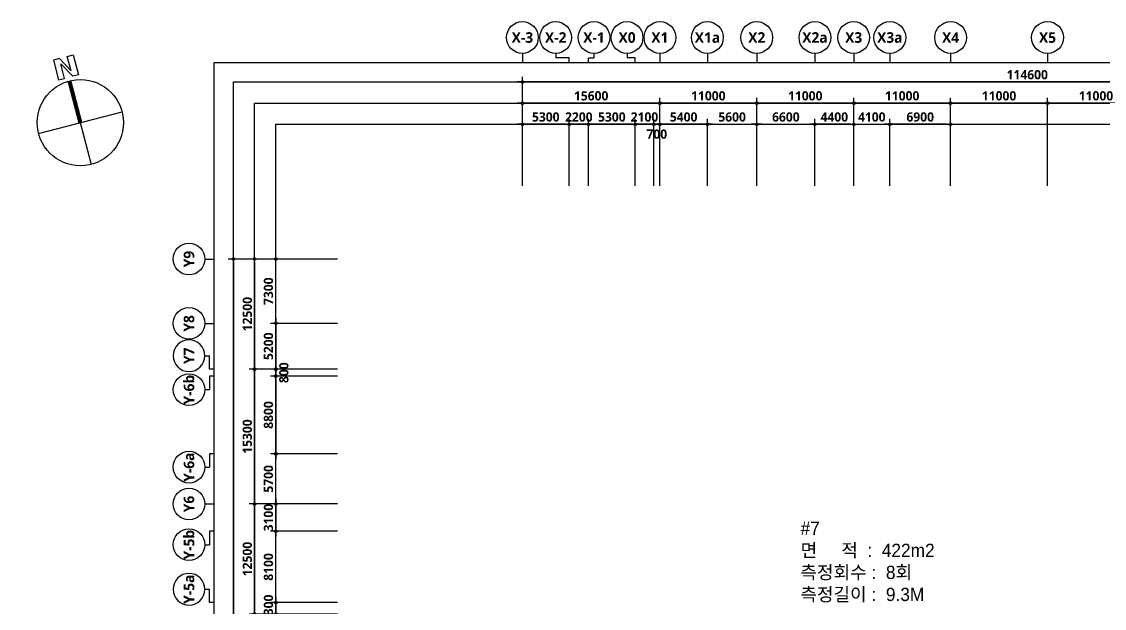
# Model space of a CAD drawing. Header units: millimetres. Extents: x -5354 to 981672, y -957001 to -780013.
# Drawn here: x -5354 to 117537, y -861576 to -794976 of the extents above; entities that cross this region are included whole.
import ezdxf
from ezdxf.enums import TextEntityAlignment as Align

# ---------------------------------------------------------------- set-up
doc = ezdxf.new("R2010")
doc.units = ezdxf.units.MM
doc.header["$LTSCALE"] = 300
doc.header["$MEASUREMENT"] = 0
doc.header["$PDSIZE"] = -10
doc.layers.get('0').update_dxf_attribs({"linetype": 'CONTINUOUS'})
doc.layers.get('Defpoints').update_dxf_attribs({"color": 153, "linetype": 'CONTINUOUS'})
for name, color, linetype in [('9-텍스트', 3, 'CONTINUOUS'), ('A-ANNO-SYMB', 7, 'CONTINUOUS'), ('A-ANNO-TEXT1', 7, 'CONTINUOUS'), ('A-ST-AXIS-BUB', 7, 'CONTINUOUS'), ('A-ST-AXIS-DIM', 7, 'CONTINUOUS'), ('X-SEC-종$0$A-ST-AXIS-BUB', 7, 'CONTINUOUS')]:
    doc.layers.add(name, color=color, linetype=linetype)
doc.layers.add('Defpoint', color=161, linetype='CONTINUOUS', plot=False)
doc.styles.add('RXHS', font='')
doc.styles.add('SH_대대리576', font='')
doc.styles.get('RXHS').set_extended_font_data('HY울릉도L')
doc.styles.get('SH_대대리576').set_extended_font_data('NanumGothic', bold=True)
doc.dimstyles.new('SHP 600', dxfattribs={"dimscale": 300, "dimtxt": 3.5, "dimasz": 1, "dimexe": 2, "dimexo": 2, "dimgap": 1, "dimtad": 1, "dimdec": 0, "dimzin": 0, "dimdsep": 46, "dimtxsty": 'SH_대대리576', "dimblk": 'DIMDOT', "dimcen": 0.09, "dimclrt": 3, "dimadec": 0, "dimazin": 1, "dimtfac": 1, "dimtdec": 0, "dimtix": 1, "dimtmove": 2, "dimatfit": 0, "dimldrblk": 'DIMDOT', "dimfxl": 1, "dimtolj": 1, "dimtzin": 0, "dimarcsym": 0})

# ---------------------------------------------------------------- blocks, each defined once
blk = doc.blocks.new('G$CBA52A250')
at = {"layer": 'A-ST-AXIS-BUB'}
for p, q in [((1177, 0), (1177, 525)), ((1177, 525), (1800, 525)), ((1800, 1050), (1800, 525))]:
    blk.add_line(p, q, dxfattribs=at)
blk.add_circle((1800, 2850), 1800, dxfattribs=at)
blk = doc.blocks.new('DIMDOT')
at = {"color": 0}
blk.add_line((-2, 0), (2, 0), dxfattribs=at)
for radius in [0.5, 0.25]:
    blk.add_circle((0, 0), radius, dxfattribs=at)
blk = doc.blocks.new('*D69')
at = {"layer": 'A-ST-AXIS-DIM', "color": 0, "lineweight": -2, "transparency": 16777216}
for p, q in [((30487, -821926), (18087, -821926)), ((18687, -822226), (18687, -906426)), ((30487, -906726), (18087, -906726))]:
    blk.add_line(p, q, dxfattribs=at)
at = {"layer": 'Defpoints', "color": 0, "transparency": 16777216}
for p in [(31087, -821926), (18687, -906726), (31087, -906726)]:
    blk.add_point(p, dxfattribs=at)
at = {"layer": 'A-ST-AXIS-DIM', "color": 0, "lineweight": -2, "transparency": 16777216, "xscale": 300, "yscale": 300, "zscale": 300}
for p, rotation in [((18687, -821926), 90), ((18687, -906726), 270)]:
    blk.add_blockref('DIMDOT', p, dxfattribs=dict(at, rotation=rotation))
at = {"layer": 'A-ST-AXIS-DIM', "color": 3, "transparency": 16777216, "insert": (17862, -864326), "char_height": 1050, "attachment_point": 5, "rotation": 90, "style": 'SH_대대리576'}
blk.add_mtext('\\A1;84800', dxfattribs=at)
blk = doc.blocks.new('*D64')
at = {"layer": 'A-ST-AXIS-DIM', "color": 0, "lineweight": -2, "transparency": 16777216}
for p, q in [((30487, -849726), (20487, -849726)), ((21087, -850026), (21087, -861926)), ((30487, -862226), (20487, -862226))]:
    blk.add_line(p, q, dxfattribs=at)
at = {"layer": 'Defpoints', "color": 0, "transparency": 16777216}
for p in [(31087, -849726), (21087, -862226), (31087, -862226)]:
    blk.add_point(p, dxfattribs=at)
at = {"layer": 'A-ST-AXIS-DIM', "color": 0, "lineweight": -2, "transparency": 16777216, "xscale": 300, "yscale": 300, "zscale": 300}
for p, rotation in [((21087, -849726), 90), ((21087, -862226), 270)]:
    blk.add_blockref('DIMDOT', p, dxfattribs=dict(at, rotation=rotation))
at = {"layer": 'A-ST-AXIS-DIM', "color": 3, "transparency": 16777216, "insert": (20262, -855976), "char_height": 1050, "attachment_point": 5, "rotation": 90, "style": 'SH_대대리576'}
blk.add_mtext('\\A1;12500', dxfattribs=at)
blk = doc.blocks.new('*D177')
at = {"layer": 'A-ST-AXIS-DIM', "color": 0, "lineweight": -2, "transparency": 16777216}
for p, q in [((30487, -834426), (20487, -834426)), ((21087, -834726), (21087, -849426)), ((30487, -849726), (20487, -849726))]:
    blk.add_line(p, q, dxfattribs=at)
at = {"layer": 'Defpoints', "color": 0, "transparency": 16777216}
for p in [(31087, -834426), (21087, -849726), (31087, -849726)]:
    blk.add_point(p, dxfattribs=at)
at = {"layer": 'A-ST-AXIS-DIM', "color": 0, "lineweight": -2, "transparency": 16777216, "xscale": 300, "yscale": 300, "zscale": 300}
for p, rotation in [((21087, -834426), 90), ((21087, -849726), 270)]:
    blk.add_blockref('DIMDOT', p, dxfattribs=dict(at, rotation=rotation))
at = {"layer": 'A-ST-AXIS-DIM', "color": 3, "transparency": 16777216, "insert": (20262, -842076), "char_height": 1050, "attachment_point": 5, "rotation": 90, "style": 'SH_대대리576'}
blk.add_mtext('\\A1;15300', dxfattribs=at)
blk = doc.blocks.new('*D176')
at = {"layer": 'A-ST-AXIS-DIM', "color": 0, "lineweight": -2, "transparency": 16777216}
for p, q in [((30487, -821926), (20487, -821926)), ((21087, -822226), (21087, -834126)), ((30487, -834426), (20487, -834426))]:
    blk.add_line(p, q, dxfattribs=at)
at = {"layer": 'Defpoints', "color": 0, "transparency": 16777216}
for p in [(31087, -821926), (21087, -834426), (31087, -834426)]:
    blk.add_point(p, dxfattribs=at)
at = {"layer": 'A-ST-AXIS-DIM', "color": 0, "lineweight": -2, "transparency": 16777216, "xscale": 300, "yscale": 300, "zscale": 300}
for p, rotation in [((21087, -821926), 90), ((21087, -834426), 270)]:
    blk.add_blockref('DIMDOT', p, dxfattribs=dict(at, rotation=rotation))
at = {"layer": 'A-ST-AXIS-DIM', "color": 3, "transparency": 16777216, "insert": (20262, -828176), "char_height": 1050, "attachment_point": 5, "rotation": 90, "style": 'SH_대대리576'}
blk.add_mtext('\\A1;12500', dxfattribs=at)
blk = doc.blocks.new('*D175')
at = {"layer": 'A-ST-AXIS-DIM', "color": 0, "lineweight": -2, "transparency": 16777216}
for p, q in [((51487, -813626), (51487, -801226)), ((166087, -813626), (166087, -801226)), ((165787, -801826), (51787, -801826))]:
    blk.add_line(p, q, dxfattribs=at)
at = {"layer": 'Defpoints', "color": 0, "transparency": 16777216}
for p in [(51487, -801826), (51487, -814226), (166087, -814226)]:
    blk.add_point(p, dxfattribs=at)
at = {"layer": 'A-ST-AXIS-DIM', "color": 0, "lineweight": -2, "transparency": 16777216, "xscale": 300, "yscale": 300, "zscale": 300, "rotation": 180}
blk.add_blockref('DIMDOT', (51487, -801826), dxfattribs=at)
at = {"layer": 'A-ST-AXIS-DIM', "color": 0, "lineweight": -2, "transparency": 16777216, "xscale": 300, "yscale": 300, "zscale": 300}
blk.add_blockref('DIMDOT', (166087, -801826), dxfattribs=at)
at = {"layer": 'A-ST-AXIS-DIM', "color": 3, "transparency": 16777216, "insert": (108787, -801001), "char_height": 1050, "attachment_point": 5, "style": 'SH_대대리576'}
blk.add_mtext('\\A1;114600', dxfattribs=at)
blk = doc.blocks.new('*D174')
at = {"layer": 'A-ST-AXIS-DIM', "color": 0, "lineweight": -2, "transparency": 16777216}
for p, q in [((67087, -813626), (67087, -803626)), ((78087, -813626), (78087, -803626)), ((77787, -804226), (67387, -804226))]:
    blk.add_line(p, q, dxfattribs=at)
at = {"layer": 'Defpoints', "color": 0, "transparency": 16777216}
for p in [(67087, -804226), (67087, -814226), (78087, -814226)]:
    blk.add_point(p, dxfattribs=at)
at = {"layer": 'A-ST-AXIS-DIM', "color": 0, "lineweight": -2, "transparency": 16777216, "xscale": 300, "yscale": 300, "zscale": 300, "rotation": 180}
blk.add_blockref('DIMDOT', (67087, -804226), dxfattribs=at)
at = {"layer": 'A-ST-AXIS-DIM', "color": 0, "lineweight": -2, "transparency": 16777216, "xscale": 300, "yscale": 300, "zscale": 300}
blk.add_blockref('DIMDOT', (78087, -804226), dxfattribs=at)
at = {"layer": 'A-ST-AXIS-DIM', "color": 3, "transparency": 16777216, "insert": (72587, -803401), "char_height": 1050, "attachment_point": 5, "style": 'SH_대대리576'}
blk.add_mtext('\\A1;11000', dxfattribs=at)
blk = doc.blocks.new('*D173')
at = {"layer": 'A-ST-AXIS-DIM', "color": 0, "lineweight": -2, "transparency": 16777216}
for p, q in [((78087, -813626), (78087, -803626)), ((89087, -813626), (89087, -803626)), ((88787, -804226), (78387, -804226))]:
    blk.add_line(p, q, dxfattribs=at)
at = {"layer": 'Defpoints', "color": 0, "transparency": 16777216}
for p in [(78087, -804226), (78087, -814226), (89087, -814226)]:
    blk.add_point(p, dxfattribs=at)
at = {"layer": 'A-ST-AXIS-DIM', "color": 0, "lineweight": -2, "transparency": 16777216, "xscale": 300, "yscale": 300, "zscale": 300, "rotation": 180}
blk.add_blockref('DIMDOT', (78087, -804226), dxfattribs=at)
at = {"layer": 'A-ST-AXIS-DIM', "color": 0, "lineweight": -2, "transparency": 16777216, "xscale": 300, "yscale": 300, "zscale": 300}
blk.add_blockref('DIMDOT', (89087, -804226), dxfattribs=at)
at = {"layer": 'A-ST-AXIS-DIM', "color": 3, "transparency": 16777216, "insert": (83587, -803401), "char_height": 1050, "attachment_point": 5, "style": 'SH_대대리576'}
blk.add_mtext('\\A1;11000', dxfattribs=at)
blk = doc.blocks.new('*D172')
at = {"layer": 'A-ST-AXIS-DIM', "color": 0, "lineweight": -2, "transparency": 16777216}
for p, q in [((89087, -813626), (89087, -803626)), ((100087, -813626), (100087, -803626)), ((99787, -804226), (89387, -804226))]:
    blk.add_line(p, q, dxfattribs=at)
at = {"layer": 'Defpoints', "color": 0, "transparency": 16777216}
for p in [(89087, -804226), (89087, -814226), (100087, -814226)]:
    blk.add_point(p, dxfattribs=at)
at = {"layer": 'A-ST-AXIS-DIM', "color": 0, "lineweight": -2, "transparency": 16777216, "xscale": 300, "yscale": 300, "zscale": 300, "rotation": 180}
blk.add_blockref('DIMDOT', (89087, -804226), dxfattribs=at)
at = {"layer": 'A-ST-AXIS-DIM', "color": 0, "lineweight": -2, "transparency": 16777216, "xscale": 300, "yscale": 300, "zscale": 300}
blk.add_blockref('DIMDOT', (100087, -804226), dxfattribs=at)
at = {"layer": 'A-ST-AXIS-DIM', "color": 3, "transparency": 16777216, "insert": (94587, -803401), "char_height": 1050, "attachment_point": 5, "style": 'SH_대대리576'}
blk.add_mtext('\\A1;11000', dxfattribs=at)
blk = doc.blocks.new('*D171')
at = {"layer": 'A-ST-AXIS-DIM', "color": 0, "lineweight": -2, "transparency": 16777216}
for p, q in [((100087, -813626), (100087, -803626)), ((111087, -813626), (111087, -803626)), ((110787, -804226), (100387, -804226))]:
    blk.add_line(p, q, dxfattribs=at)
at = {"layer": 'Defpoints', "color": 0, "transparency": 16777216}
for p in [(100087, -804226), (100087, -814226), (111087, -814226)]:
    blk.add_point(p, dxfattribs=at)
at = {"layer": 'A-ST-AXIS-DIM', "color": 0, "lineweight": -2, "transparency": 16777216, "xscale": 300, "yscale": 300, "zscale": 300, "rotation": 180}
blk.add_blockref('DIMDOT', (100087, -804226), dxfattribs=at)
at = {"layer": 'A-ST-AXIS-DIM', "color": 0, "lineweight": -2, "transparency": 16777216, "xscale": 300, "yscale": 300, "zscale": 300}
blk.add_blockref('DIMDOT', (111087, -804226), dxfattribs=at)
at = {"layer": 'A-ST-AXIS-DIM', "color": 3, "transparency": 16777216, "insert": (105587, -803401), "char_height": 1050, "attachment_point": 5, "style": 'SH_대대리576'}
blk.add_mtext('\\A1;11000', dxfattribs=at)
blk = doc.blocks.new('*D170')
at = {"layer": 'A-ST-AXIS-DIM', "color": 0, "lineweight": -2, "transparency": 16777216}
for p, q in [((111087, -813626), (111087, -803626)), ((122087, -813626), (122087, -803626)), ((121787, -804226), (111387, -804226))]:
    blk.add_line(p, q, dxfattribs=at)
at = {"layer": 'Defpoints', "color": 0, "transparency": 16777216}
for p in [(111087, -804226), (111087, -814226), (122087, -814226)]:
    blk.add_point(p, dxfattribs=at)
at = {"layer": 'A-ST-AXIS-DIM', "color": 0, "lineweight": -2, "transparency": 16777216, "xscale": 300, "yscale": 300, "zscale": 300, "rotation": 180}
blk.add_blockref('DIMDOT', (111087, -804226), dxfattribs=at)
at = {"layer": 'A-ST-AXIS-DIM', "color": 0, "lineweight": -2, "transparency": 16777216, "xscale": 300, "yscale": 300, "zscale": 300}
blk.add_blockref('DIMDOT', (122087, -804226), dxfattribs=at)
at = {"layer": 'A-ST-AXIS-DIM', "color": 3, "transparency": 16777216, "insert": (116587, -803401), "char_height": 1050, "attachment_point": 5, "style": 'SH_대대리576'}
blk.add_mtext('\\A1;11000', dxfattribs=at)
blk = doc.blocks.new('*D165')
at = {"layer": 'A-ST-AXIS-DIM', "color": 0, "lineweight": -2, "transparency": 16777216}
for p, q in [((51487, -813626), (51487, -803626)), ((67087, -813626), (67087, -803626)), ((66787, -804226), (51787, -804226))]:
    blk.add_line(p, q, dxfattribs=at)
at = {"layer": 'Defpoints', "color": 0, "transparency": 16777216}
for p in [(51487, -804226), (51487, -814226), (67087, -814226)]:
    blk.add_point(p, dxfattribs=at)
at = {"layer": 'A-ST-AXIS-DIM', "color": 0, "lineweight": -2, "transparency": 16777216, "xscale": 300, "yscale": 300, "zscale": 300, "rotation": 180}
blk.add_blockref('DIMDOT', (51487, -804226), dxfattribs=at)
at = {"layer": 'A-ST-AXIS-DIM', "color": 0, "lineweight": -2, "transparency": 16777216, "xscale": 300, "yscale": 300, "zscale": 300}
blk.add_blockref('DIMDOT', (67087, -804226), dxfattribs=at)
at = {"layer": 'A-ST-AXIS-DIM', "color": 3, "transparency": 16777216, "insert": (59287, -803401), "char_height": 1050, "attachment_point": 5, "style": 'SH_대대리576'}
blk.add_mtext('\\A1;15600', dxfattribs=at)
blk = doc.blocks.new('A-ST-AXIS-BUB-1')
at = {"layer": 'A-ST-AXIS-BUB'}
blk.add_line((0, 350), (0, 0), dxfattribs=at)
blk.add_circle((0, 950), 600, dxfattribs=at)
blk = doc.blocks.new('*D36')
at = {"layer": 'A-ST-AXIS-DIM', "color": 0, "lineweight": -2, "transparency": 16777216}
for p, q in [((51487, -813626), (51487, -806026)), ((56787, -813626), (56787, -806026)), ((56487, -806626), (51787, -806626))]:
    blk.add_line(p, q, dxfattribs=at)
at = {"layer": 'Defpoints', "color": 0, "transparency": 16777216}
for p in [(51487, -806626), (51487, -814226), (56787, -814226)]:
    blk.add_point(p, dxfattribs=at)
at = {"layer": 'A-ST-AXIS-DIM', "color": 0, "lineweight": -2, "transparency": 16777216, "xscale": 300, "yscale": 300, "zscale": 300, "rotation": 180}
blk.add_blockref('DIMDOT', (51487, -806626), dxfattribs=at)
at = {"layer": 'A-ST-AXIS-DIM', "color": 0, "lineweight": -2, "transparency": 16777216, "xscale": 300, "yscale": 300, "zscale": 300}
blk.add_blockref('DIMDOT', (56787, -806626), dxfattribs=at)
at = {"layer": 'A-ST-AXIS-DIM', "color": 3, "transparency": 16777216, "insert": (54137, -805801), "char_height": 1050, "attachment_point": 5, "style": 'SH_대대리576'}
blk.add_mtext('\\A1;5300', dxfattribs=at)
blk = doc.blocks.new('*D35')
at = {"layer": 'A-ST-AXIS-DIM', "color": 0, "lineweight": -2, "transparency": 16777216}
for p, q in [((56787, -813626), (56787, -806026)), ((58987, -813626), (58987, -806026)), ((56487, -806626), (56187, -806626)), ((58987, -806626), (56787, -806626)), ((59287, -806626), (59587, -806626))]:
    blk.add_line(p, q, dxfattribs=at)
at = {"layer": 'Defpoints', "color": 0, "transparency": 16777216}
for p in [(56787, -806626), (56787, -814226), (58987, -814226)]:
    blk.add_point(p, dxfattribs=at)
at = {"layer": 'A-ST-AXIS-DIM', "color": 0, "lineweight": -2, "transparency": 16777216, "xscale": 300, "yscale": 300, "zscale": 300}
blk.add_blockref('DIMDOT', (56787, -806626), dxfattribs=at)
at = {"layer": 'A-ST-AXIS-DIM', "color": 0, "lineweight": -2, "transparency": 16777216, "xscale": 300, "yscale": 300, "zscale": 300, "rotation": 180}
blk.add_blockref('DIMDOT', (58987, -806626), dxfattribs=at)
at = {"layer": 'A-ST-AXIS-DIM', "color": 3, "transparency": 16777216, "insert": (57887, -805801), "char_height": 1050, "attachment_point": 5, "style": 'SH_대대리576'}
blk.add_mtext('\\A1;2200', dxfattribs=at)
blk = doc.blocks.new('*D34')
at = {"layer": 'A-ST-AXIS-DIM', "color": 0, "lineweight": -2, "transparency": 16777216}
for p, q in [((64287, -813626), (64287, -806026)), ((66387, -813626), (66387, -806026)), ((63987, -806626), (63687, -806626)), ((66387, -806626), (64287, -806626)), ((66687, -806626), (66987, -806626))]:
    blk.add_line(p, q, dxfattribs=at)
at = {"layer": 'Defpoints', "color": 0, "transparency": 16777216}
for p in [(64287, -806626), (64287, -814226), (66387, -814226)]:
    blk.add_point(p, dxfattribs=at)
at = {"layer": 'A-ST-AXIS-DIM', "color": 0, "lineweight": -2, "transparency": 16777216, "xscale": 300, "yscale": 300, "zscale": 300}
blk.add_blockref('DIMDOT', (64287, -806626), dxfattribs=at)
at = {"layer": 'A-ST-AXIS-DIM', "color": 0, "lineweight": -2, "transparency": 16777216, "xscale": 300, "yscale": 300, "zscale": 300, "rotation": 180}
blk.add_blockref('DIMDOT', (66387, -806626), dxfattribs=at)
at = {"layer": 'A-ST-AXIS-DIM', "color": 3, "transparency": 16777216, "insert": (65337, -805801), "char_height": 1050, "attachment_point": 5, "style": 'SH_대대리576'}
blk.add_mtext('\\A1;2100', dxfattribs=at)
blk = doc.blocks.new('*D33')
at = {"layer": 'A-ST-AXIS-DIM', "color": 0, "lineweight": -2, "transparency": 16777216}
for p, q in [((58987, -813626), (58987, -806026)), ((64287, -813626), (64287, -806026)), ((63987, -806626), (59287, -806626))]:
    blk.add_line(p, q, dxfattribs=at)
at = {"layer": 'Defpoints', "color": 0, "transparency": 16777216}
for p in [(58987, -806626), (58987, -814226), (64287, -814226)]:
    blk.add_point(p, dxfattribs=at)
at = {"layer": 'A-ST-AXIS-DIM', "color": 0, "lineweight": -2, "transparency": 16777216, "xscale": 300, "yscale": 300, "zscale": 300, "rotation": 180}
blk.add_blockref('DIMDOT', (58987, -806626), dxfattribs=at)
at = {"layer": 'A-ST-AXIS-DIM', "color": 0, "lineweight": -2, "transparency": 16777216, "xscale": 300, "yscale": 300, "zscale": 300}
blk.add_blockref('DIMDOT', (64287, -806626), dxfattribs=at)
at = {"layer": 'A-ST-AXIS-DIM', "color": 3, "transparency": 16777216, "insert": (61637, -805801), "char_height": 1050, "attachment_point": 5, "style": 'SH_대대리576'}
blk.add_mtext('\\A1;5300', dxfattribs=at)
blk = doc.blocks.new('A-ST-AXIS-BUB-2')
at = {"layer": 'X-SEC-종$0$A-ST-AXIS-BUB'}
blk.add_line((1800, 1050, -103000), (1800, 525, -103000), dxfattribs=at)
at = {"layer": 'X-SEC-종$0$A-ST-AXIS-BUB', "elevation": -103000}
blk.add_lwpolyline([(3323, 0), (3323, 525), (1800, 525)], dxfattribs=at)
at = {"layer": 'X-SEC-종$0$A-ST-AXIS-BUB'}
blk.add_circle((1800, 2850, -103000), 1800, dxfattribs=at)
blk = doc.blocks.new('G$C1D72D447')
at = {"layer": 'X-SEC-종$0$A-ST-AXIS-BUB'}
blk.add_line((1800, 1050, -103000), (1800, 525, -103000), dxfattribs=at)
at = {"layer": 'X-SEC-종$0$A-ST-AXIS-BUB', "elevation": -103000}
blk.add_lwpolyline([(2723, 0), (2723, 525), (1800, 525)], dxfattribs=at)
at = {"layer": 'X-SEC-종$0$A-ST-AXIS-BUB'}
blk.add_circle((1800, 2850, -103000), 1800, dxfattribs=at)
blk = doc.blocks.new('dr-sy-018-D-M')
at = {"layer": 'A-ANNO-SYMB'}
for p, q in [((-1, 16.4), (-2.5, 16.4)), ((-2.5, 16.4), (-2.5, 11.4)), ((-1, 16.4), (1, 12.8)), ((1, 12.8), (1, 16.4)), ((1, 16.4), (2.5, 16.4)), ((2.5, 16.4), (2.5, 11.4)), ((-1, 15.09), (1.05, 11.4)), ((-1, 11.4), (-1, 15.09)), ((-2.5, 11.4), (-1, 11.4)), ((2.5, 11.4), (1.05, 11.4)), ((-10.5, 0), (10.5, 0)), ((0, 0), (0, -10.5))]:
    blk.add_line(p, q, dxfattribs=at)
at = {"layer": 'A-ANNO-SYMB', "const_width": 1}
blk.add_lwpolyline([(0, 10.5), (0, 0)], dxfattribs=at)
at = {"layer": 'A-ANNO-SYMB'}
blk.add_circle((0, 0), 10.5, dxfattribs=at)
blk = doc.blocks.new('*D87')
at = {"layer": 'A-ST-AXIS-DIM', "color": 0, "lineweight": -2, "transparency": 16777216}
for p, q in [((67087, -813626), (67087, -806026)), ((72487, -813626), (72487, -806026)), ((72187, -806626), (67387, -806626))]:
    blk.add_line(p, q, dxfattribs=at)
at = {"layer": 'Defpoints', "color": 0, "transparency": 16777216}
for p in [(67087, -806626), (67087, -814226), (72487, -814226)]:
    blk.add_point(p, dxfattribs=at)
at = {"layer": 'A-ST-AXIS-DIM', "color": 0, "lineweight": -2, "transparency": 16777216, "xscale": 300, "yscale": 300, "zscale": 300, "rotation": 180}
blk.add_blockref('DIMDOT', (67087, -806626), dxfattribs=at)
at = {"layer": 'A-ST-AXIS-DIM', "color": 0, "lineweight": -2, "transparency": 16777216, "xscale": 300, "yscale": 300, "zscale": 300}
blk.add_blockref('DIMDOT', (72487, -806626), dxfattribs=at)
at = {"layer": 'A-ST-AXIS-DIM', "color": 3, "transparency": 16777216, "insert": (69787, -805801), "char_height": 1050, "attachment_point": 5, "style": 'SH_대대리576'}
blk.add_mtext('\\A1;5400', dxfattribs=at)
blk = doc.blocks.new('*D86')
at = {"layer": 'A-ST-AXIS-DIM', "color": 0, "lineweight": -2, "transparency": 16777216}
for p, q in [((72487, -813626), (72487, -806026)), ((78087, -813626), (78087, -806026)), ((72787, -806626), (77787, -806626))]:
    blk.add_line(p, q, dxfattribs=at)
at = {"layer": 'Defpoints', "color": 0, "transparency": 16777216}
for p in [(78087, -806626), (72487, -814226), (78087, -814226)]:
    blk.add_point(p, dxfattribs=at)
at = {"layer": 'A-ST-AXIS-DIM', "color": 0, "lineweight": -2, "transparency": 16777216, "xscale": 300, "yscale": 300, "zscale": 300, "rotation": 180}
blk.add_blockref('DIMDOT', (72487, -806626), dxfattribs=at)
at = {"layer": 'A-ST-AXIS-DIM', "color": 0, "lineweight": -2, "transparency": 16777216, "xscale": 300, "yscale": 300, "zscale": 300}
blk.add_blockref('DIMDOT', (78087, -806626), dxfattribs=at)
at = {"layer": 'A-ST-AXIS-DIM', "color": 3, "transparency": 16777216, "insert": (75287, -805801), "char_height": 1050, "attachment_point": 5, "style": 'SH_대대리576'}
blk.add_mtext('\\A1;5600', dxfattribs=at)
blk = doc.blocks.new('*D85')
at = {"layer": 'A-ST-AXIS-DIM', "color": 0, "lineweight": -2, "transparency": 16777216}
for p, q in [((78087, -813626), (78087, -806026)), ((84687, -813626), (84687, -806026)), ((78387, -806626), (84387, -806626))]:
    blk.add_line(p, q, dxfattribs=at)
at = {"layer": 'Defpoints', "color": 0, "transparency": 16777216}
for p in [(84687, -806626), (78087, -814226), (84687, -814226)]:
    blk.add_point(p, dxfattribs=at)
at = {"layer": 'A-ST-AXIS-DIM', "color": 0, "lineweight": -2, "transparency": 16777216, "xscale": 300, "yscale": 300, "zscale": 300, "rotation": 180}
blk.add_blockref('DIMDOT', (78087, -806626), dxfattribs=at)
at = {"layer": 'A-ST-AXIS-DIM', "color": 0, "lineweight": -2, "transparency": 16777216, "xscale": 300, "yscale": 300, "zscale": 300}
blk.add_blockref('DIMDOT', (84687, -806626), dxfattribs=at)
at = {"layer": 'A-ST-AXIS-DIM', "color": 3, "transparency": 16777216, "insert": (81387, -805801), "char_height": 1050, "attachment_point": 5, "style": 'SH_대대리576'}
blk.add_mtext('\\A1;6600', dxfattribs=at)
blk = doc.blocks.new('*D84')
at = {"layer": 'A-ST-AXIS-DIM', "color": 0, "lineweight": -2, "transparency": 16777216}
for p, q in [((84687, -813626), (84687, -806026)), ((89087, -813626), (89087, -806026)), ((88787, -806626), (84987, -806626))]:
    blk.add_line(p, q, dxfattribs=at)
at = {"layer": 'Defpoints', "color": 0, "transparency": 16777216}
for p in [(84687, -806626), (84687, -814226), (89087, -814226)]:
    blk.add_point(p, dxfattribs=at)
at = {"layer": 'A-ST-AXIS-DIM', "color": 0, "lineweight": -2, "transparency": 16777216, "xscale": 300, "yscale": 300, "zscale": 300, "rotation": 180}
blk.add_blockref('DIMDOT', (84687, -806626), dxfattribs=at)
at = {"layer": 'A-ST-AXIS-DIM', "color": 0, "lineweight": -2, "transparency": 16777216, "xscale": 300, "yscale": 300, "zscale": 300}
blk.add_blockref('DIMDOT', (89087, -806626), dxfattribs=at)
at = {"layer": 'A-ST-AXIS-DIM', "color": 3, "transparency": 16777216, "insert": (86887, -805801), "char_height": 1050, "attachment_point": 5, "style": 'SH_대대리576'}
blk.add_mtext('\\A1;4400', dxfattribs=at)
blk = doc.blocks.new('*D83')
at = {"layer": 'A-ST-AXIS-DIM', "color": 0, "lineweight": -2, "transparency": 16777216}
for p, q in [((89087, -813626), (89087, -806026)), ((93187, -813626), (93187, -806026)), ((88787, -806626), (88487, -806626)), ((89087, -806626), (93187, -806626)), ((93487, -806626), (93787, -806626))]:
    blk.add_line(p, q, dxfattribs=at)
at = {"layer": 'Defpoints', "color": 0, "transparency": 16777216}
for p in [(93187, -806626), (89087, -814226), (93187, -814226)]:
    blk.add_point(p, dxfattribs=at)
at = {"layer": 'A-ST-AXIS-DIM', "color": 0, "lineweight": -2, "transparency": 16777216, "xscale": 300, "yscale": 300, "zscale": 300}
blk.add_blockref('DIMDOT', (89087, -806626), dxfattribs=at)
at = {"layer": 'A-ST-AXIS-DIM', "color": 0, "lineweight": -2, "transparency": 16777216, "xscale": 300, "yscale": 300, "zscale": 300, "rotation": 180}
blk.add_blockref('DIMDOT', (93187, -806626), dxfattribs=at)
at = {"layer": 'A-ST-AXIS-DIM', "color": 3, "transparency": 16777216, "insert": (91137, -805801), "char_height": 1050, "attachment_point": 5, "style": 'SH_대대리576'}
blk.add_mtext('\\A1;4100', dxfattribs=at)
blk = doc.blocks.new('*D82')
at = {"layer": 'A-ST-AXIS-DIM', "color": 0, "lineweight": -2, "transparency": 16777216}
for p, q in [((93187, -813626), (93187, -806026)), ((100087, -813626), (100087, -806026)), ((99787, -806626), (93487, -806626))]:
    blk.add_line(p, q, dxfattribs=at)
at = {"layer": 'Defpoints', "color": 0, "transparency": 16777216}
for p in [(93187, -806626), (93187, -814226), (100087, -814226)]:
    blk.add_point(p, dxfattribs=at)
at = {"layer": 'A-ST-AXIS-DIM', "color": 0, "lineweight": -2, "transparency": 16777216, "xscale": 300, "yscale": 300, "zscale": 300, "rotation": 180}
blk.add_blockref('DIMDOT', (93187, -806626), dxfattribs=at)
at = {"layer": 'A-ST-AXIS-DIM', "color": 0, "lineweight": -2, "transparency": 16777216, "xscale": 300, "yscale": 300, "zscale": 300}
blk.add_blockref('DIMDOT', (100087, -806626), dxfattribs=at)
at = {"layer": 'A-ST-AXIS-DIM', "color": 3, "transparency": 16777216, "insert": (96637, -805801), "char_height": 1050, "attachment_point": 5, "style": 'SH_대대리576'}
blk.add_mtext('\\A1;6900', dxfattribs=at)
blk = doc.blocks.new('*D116')
at = {"layer": 'A-ST-AXIS-DIM', "color": 0, "lineweight": -2, "transparency": 16777216}
for p, q in [((30487, -860926), (22887, -860926)), ((23487, -860626), (23487, -860326)), ((23487, -860926), (23487, -862226)), ((30487, -862226), (22887, -862226)), ((23487, -862526), (23487, -862826))]:
    blk.add_line(p, q, dxfattribs=at)
at = {"layer": 'Defpoints', "color": 0, "transparency": 16777216}
for p in [(31087, -860926), (23487, -862226), (31087, -862226)]:
    blk.add_point(p, dxfattribs=at)
at = {"layer": 'A-ST-AXIS-DIM', "color": 0, "lineweight": -2, "transparency": 16777216, "xscale": 300, "yscale": 300, "zscale": 300}
for p, rotation in [((23487, -860926), 270), ((23487, -862226), 90)]:
    blk.add_blockref('DIMDOT', p, dxfattribs=dict(at, rotation=rotation))
at = {"layer": 'A-ST-AXIS-DIM', "color": 3, "transparency": 16777216, "insert": (22662, -861576), "char_height": 1050, "attachment_point": 5, "rotation": 90, "style": 'SH_대대리576'}
blk.add_mtext('\\A1;1300', dxfattribs=at)
blk = doc.blocks.new('*D115')
at = {"layer": 'A-ST-AXIS-DIM', "color": 0, "lineweight": -2, "transparency": 16777216}
for p, q in [((30487, -852826), (22887, -852826)), ((23487, -860626), (23487, -853126)), ((30487, -860926), (22887, -860926))]:
    blk.add_line(p, q, dxfattribs=at)
at = {"layer": 'Defpoints', "color": 0, "transparency": 16777216}
for p in [(23487, -852826), (31087, -852826), (31087, -860926)]:
    blk.add_point(p, dxfattribs=at)
at = {"layer": 'A-ST-AXIS-DIM', "color": 0, "lineweight": -2, "transparency": 16777216, "xscale": 300, "yscale": 300, "zscale": 300}
for p, rotation in [((23487, -852826), 90), ((23487, -860926), 270)]:
    blk.add_blockref('DIMDOT', p, dxfattribs=dict(at, rotation=rotation))
at = {"layer": 'A-ST-AXIS-DIM', "color": 3, "transparency": 16777216, "insert": (22662, -856876), "char_height": 1050, "attachment_point": 5, "rotation": 90, "style": 'SH_대대리576'}
blk.add_mtext('\\A1;8100', dxfattribs=at)
blk = doc.blocks.new('*D114')
at = {"layer": 'A-ST-AXIS-DIM', "color": 0, "lineweight": -2, "transparency": 16777216}
for p, q in [((23487, -849426), (23487, -849126)), ((30487, -849726), (22887, -849726)), ((23487, -849726), (23487, -852826)), ((30487, -852826), (22887, -852826)), ((23487, -853126), (23487, -853426))]:
    blk.add_line(p, q, dxfattribs=at)
at = {"layer": 'Defpoints', "color": 0, "transparency": 16777216}
for p in [(31087, -849726), (23487, -852826), (31087, -852826)]:
    blk.add_point(p, dxfattribs=at)
at = {"layer": 'A-ST-AXIS-DIM', "color": 0, "lineweight": -2, "transparency": 16777216, "xscale": 300, "yscale": 300, "zscale": 300}
for p, rotation in [((23487, -849726), 270), ((23487, -852826), 90)]:
    blk.add_blockref('DIMDOT', p, dxfattribs=dict(at, rotation=rotation))
at = {"layer": 'A-ST-AXIS-DIM', "color": 3, "transparency": 16777216, "insert": (22662, -851276), "char_height": 1050, "attachment_point": 5, "rotation": 90, "style": 'SH_대대리576'}
blk.add_mtext('\\A1;3100', dxfattribs=at)
blk = doc.blocks.new('*D113')
at = {"layer": 'A-ST-AXIS-DIM', "color": 0, "lineweight": -2, "transparency": 16777216}
for p, q in [((30487, -844026), (22887, -844026)), ((23487, -849426), (23487, -844326)), ((30487, -849726), (22887, -849726))]:
    blk.add_line(p, q, dxfattribs=at)
at = {"layer": 'Defpoints', "color": 0, "transparency": 16777216}
for p in [(23487, -844026), (31087, -844026), (31087, -849726)]:
    blk.add_point(p, dxfattribs=at)
at = {"layer": 'A-ST-AXIS-DIM', "color": 0, "lineweight": -2, "transparency": 16777216, "xscale": 300, "yscale": 300, "zscale": 300}
for p, rotation in [((23487, -844026), 90), ((23487, -849726), 270)]:
    blk.add_blockref('DIMDOT', p, dxfattribs=dict(at, rotation=rotation))
at = {"layer": 'A-ST-AXIS-DIM', "color": 3, "transparency": 16777216, "insert": (22662, -846876), "char_height": 1050, "attachment_point": 5, "rotation": 90, "style": 'SH_대대리576'}
blk.add_mtext('\\A1;5700', dxfattribs=at)
blk = doc.blocks.new('*D112')
at = {"layer": 'A-ST-AXIS-DIM', "color": 0, "lineweight": -2, "transparency": 16777216}
for p, q in [((30487, -835226), (22887, -835226)), ((23487, -835526), (23487, -843726)), ((30487, -844026), (22887, -844026))]:
    blk.add_line(p, q, dxfattribs=at)
at = {"layer": 'Defpoints', "color": 0, "transparency": 16777216}
for p in [(31087, -835226), (23487, -844026), (31087, -844026)]:
    blk.add_point(p, dxfattribs=at)
at = {"layer": 'A-ST-AXIS-DIM', "color": 0, "lineweight": -2, "transparency": 16777216, "xscale": 300, "yscale": 300, "zscale": 300}
for p, rotation in [((23487, -835226), 90), ((23487, -844026), 270)]:
    blk.add_blockref('DIMDOT', p, dxfattribs=dict(at, rotation=rotation))
at = {"layer": 'A-ST-AXIS-DIM', "color": 3, "transparency": 16777216, "insert": (22662, -839626), "char_height": 1050, "attachment_point": 5, "rotation": 90, "style": 'SH_대대리576'}
blk.add_mtext('\\A1;8800', dxfattribs=at)
blk = doc.blocks.new('*D111')
at = {"layer": 'A-ST-AXIS-DIM', "color": 0, "lineweight": -2, "transparency": 16777216}
for p, q in [((30487, -834426), (22887, -834426)), ((23487, -834126), (23487, -833826)), ((23487, -835226), (23487, -834426)), ((30487, -835226), (22887, -835226)), ((23487, -835526), (23487, -835826))]:
    blk.add_line(p, q, dxfattribs=at)
at = {"layer": 'Defpoints', "color": 0, "transparency": 16777216}
for p in [(23487, -834426), (31087, -834426), (31087, -835226)]:
    blk.add_point(p, dxfattribs=at)
at = {"layer": 'A-ST-AXIS-DIM', "color": 0, "lineweight": -2, "transparency": 16777216, "xscale": 300, "yscale": 300, "zscale": 300}
for p, rotation in [((23487, -834426), 270), ((23487, -835226), 90)]:
    blk.add_blockref('DIMDOT', p, dxfattribs=dict(at, rotation=rotation))
at = {"layer": 'A-ST-AXIS-DIM', "color": 3, "transparency": 16777216, "insert": (24408, -834826), "char_height": 1050, "attachment_point": 5, "rotation": 90, "style": 'SH_대대리576'}
blk.add_mtext('\\A1;800', dxfattribs=at)
blk = doc.blocks.new('*D110')
at = {"layer": 'A-ST-AXIS-DIM', "color": 0, "lineweight": -2, "transparency": 16777216}
for p, q in [((30487, -829226), (22887, -829226)), ((23487, -829526), (23487, -834126)), ((30487, -834426), (22887, -834426))]:
    blk.add_line(p, q, dxfattribs=at)
at = {"layer": 'Defpoints', "color": 0, "transparency": 16777216}
for p in [(31087, -829226), (23487, -834426), (31087, -834426)]:
    blk.add_point(p, dxfattribs=at)
at = {"layer": 'A-ST-AXIS-DIM', "color": 0, "lineweight": -2, "transparency": 16777216, "xscale": 300, "yscale": 300, "zscale": 300}
for p, rotation in [((23487, -829226), 90), ((23487, -834426), 270)]:
    blk.add_blockref('DIMDOT', p, dxfattribs=dict(at, rotation=rotation))
at = {"layer": 'A-ST-AXIS-DIM', "color": 3, "transparency": 16777216, "insert": (22662, -831826), "char_height": 1050, "attachment_point": 5, "rotation": 90, "style": 'SH_대대리576'}
blk.add_mtext('\\A1;5200', dxfattribs=at)
blk = doc.blocks.new('*D109')
at = {"layer": 'A-ST-AXIS-DIM', "color": 0, "lineweight": -2, "transparency": 16777216}
for p, q in [((30487, -821926), (22887, -821926)), ((23487, -828926), (23487, -822226)), ((30487, -829226), (22887, -829226))]:
    blk.add_line(p, q, dxfattribs=at)
at = {"layer": 'Defpoints', "color": 0, "transparency": 16777216}
for p in [(23487, -821926), (31087, -821926), (31087, -829226)]:
    blk.add_point(p, dxfattribs=at)
at = {"layer": 'A-ST-AXIS-DIM', "color": 0, "lineweight": -2, "transparency": 16777216, "xscale": 300, "yscale": 300, "zscale": 300}
for p, rotation in [((23487, -821926), 90), ((23487, -829226), 270)]:
    blk.add_blockref('DIMDOT', p, dxfattribs=dict(at, rotation=rotation))
at = {"layer": 'A-ST-AXIS-DIM', "color": 3, "transparency": 16777216, "insert": (22662, -825576), "char_height": 1050, "attachment_point": 5, "rotation": 90, "style": 'SH_대대리576'}
blk.add_mtext('\\A1;7300', dxfattribs=at)
blk = doc.blocks.new('*D97')
at = {"layer": 'A-ST-AXIS-DIM', "color": 0, "lineweight": -2, "transparency": 16777216}
for p, q in [((66387, -813626), (66387, -806026)), ((67087, -813626), (67087, -806026)), ((66087, -806626), (65787, -806626)), ((66387, -806626), (67087, -806626)), ((67387, -806626), (67687, -806626))]:
    blk.add_line(p, q, dxfattribs=at)
at = {"layer": 'Defpoints', "color": 0, "transparency": 16777216}
for p in [(67087, -806626), (66387, -814226), (67087, -814226)]:
    blk.add_point(p, dxfattribs=at)
at = {"layer": 'A-ST-AXIS-DIM', "color": 0, "lineweight": -2, "transparency": 16777216, "xscale": 300, "yscale": 300, "zscale": 300}
blk.add_blockref('DIMDOT', (66387, -806626), dxfattribs=at)
at = {"layer": 'A-ST-AXIS-DIM', "color": 0, "lineweight": -2, "transparency": 16777216, "xscale": 300, "yscale": 300, "zscale": 300, "rotation": 180}
blk.add_blockref('DIMDOT', (67087, -806626), dxfattribs=at)
at = {"layer": 'A-ST-AXIS-DIM', "color": 3, "transparency": 16777216, "insert": (66737, -807750), "char_height": 1050, "attachment_point": 5, "style": 'SH_대대리576'}
blk.add_mtext('\\A1;700', dxfattribs=at)

msp = doc.modelspace()

# ---------------------------------------------------------------- linework, layer by layer
at = {"layer": 'Defpoint'}
for points in [[(187687.2, -928197.4), (16487.2, -928197.4), (16487.2, -799625.9), (187687.2, -799625.9)], [(185487.2, -925997.4), (18687.2, -925997.4), (18687.2, -801825.9), (185487.2, -801825.9)], [(183087.2, -923597.4), (21087.2, -923597.4), (21087.2, -804225.9), (183087.2, -804225.9)], [(180687.2, -921197.4), (23487.2, -921197.4), (23487.2, -806625.9), (180687.2, -806625.9)]]:
    msp.add_lwpolyline(points, close=True, dxfattribs=at)

# ---------------------------------------------------------------- block references
msp.add_blockref('G$CBA52A250', (57810.1, -799625.9))
at = {"xscale": 465.6960000000489, "yscale": 465.6960000000489, "zscale": 465.6960000000489, "rotation": 14.62512501076412}
msp.add_blockref('dr-sy-018-D-M', (1305.4, -806442.3), dxfattribs=at)
at = {"layer": 'A-ST-AXIS-BUB', "xscale": 3, "yscale": 3, "zscale": 3}
for p in [(51487.2, -799625.9), (67087.2, -799625.9), (72487.2, -799625.9), (78087.2, -799625.9), (84687.2, -799625.9), (89087.2, -799625.9), (93187.2, -799625.9), (100087.2, -799625.9), (111087.2, -799625.9)]:
    msp.add_blockref('A-ST-AXIS-BUB-1', p, dxfattribs=at)
at = {"layer": 'A-ST-AXIS-BUB'}
for name, p in [('A-ST-AXIS-BUB-2', (53464.3, -799625.9)), ('G$C1D72D447', (61564.3, -799625.9))]:
    msp.add_blockref(name, p, dxfattribs=at)
at = {"layer": 'A-ST-AXIS-BUB', "xscale": 3, "yscale": 3, "zscale": 3, "rotation": 90}
for p in [(16487.2, -821925.9), (16487.2, -829225.9), (16487.2, -849725.9)]:
    msp.add_blockref('A-ST-AXIS-BUB-1', p, dxfattribs=at)
at = {"layer": 'A-ST-AXIS-BUB', "xscale": -1, "rotation": 89.99999999999993}
for p in [(16487.2, -831103), (16487.2, -857603)]:
    msp.add_blockref('A-ST-AXIS-BUB-2', p, dxfattribs=at)
at = {"layer": 'A-ST-AXIS-BUB', "rotation": 90}
for p in [(16487.2, -838548.8), (16487.2, -847348.8), (16487.2, -856148.8)]:
    msp.add_blockref('A-ST-AXIS-BUB-2', p, dxfattribs=at)

# ---------------------------------------------------------------- texts
at = {"layer": '9-텍스트', "color": 3, "insert": (83029.7, -851742.8, 206000), "char_height": 1500, "attachment_point": 1, "style": 'RXHS'}
msp.add_mtext_dynamic_manual_height_columns('\\pxi0.02023;{\\fGulim|b0|i0|c129|p50;#7\\P면     적  :  422m2\\P\\pi0;측정회수 :  8회\\P측정길이 :  9.3M}', width=20376.871, gutter_width=1500, heights=[0], dxfattribs=at)
at = {"layer": 'A-ANNO-TEXT1', "style": 'SH_대대리576'}
for s, p in [('X-3', (51487.2, -796775.9)), ('X-2', (55264.3, -796775.9)), ('X-1', (59610.1, -796775.9)), ('X0', (63364.3, -796775.9)), ('X1', (67087.2, -796775.9)), ('X1a', (72487.2, -796775.9)), ('X2', (78087.2, -796775.9)), ('X2a', (84687.2, -796775.9)), ('X3', (89087.2, -796775.9)), ('X3a', (93187.2, -796775.9)), ('X4', (100087.2, -796775.9)), ('X5', (111087.2, -796775.9))]:
    msp.add_text(s, height=1200, dxfattribs=at).set_placement(p, align=Align.MIDDLE_CENTER)
for s, p in [('Y9', (13637.2, -821925.9)), ('Y8', (13637.2, -829225.9)), ('Y7', (13637.2, -832903)), ('Y-6b', (13637.2, -836748.8)), ('Y-6a', (13637.2, -845548.8)), ('Y6', (13637.2, -849725.9)), ('Y-5b', (13637.2, -854348.8)), ('Y-5a', (13637.2, -859403))]:
    msp.add_text(s, height=1200, rotation=90, dxfattribs=at).set_placement(p, align=Align.MIDDLE_CENTER)

# ---------------------------------------------------------------- dimensions: what is measured, and where the dimension line sits
at = {"layer": 'A-ST-AXIS-DIM'}
for base, p1, p2, picture, middle in [((51487.2, -801825.9), (166087.2, -814225.9), (51487.2, -814225.9), '*D175', (108787.2, -801000.9)), ((51487.2, -804225.9), (67087.2, -814225.9), (51487.2, -814225.9), '*D165', (59287.2, -803400.9)), ((67087.2, -804225.9), (78087.2, -814225.9), (67087.2, -814225.9), '*D174', (72587.2, -803400.9)), ((78087.2, -804225.9), (89087.2, -814225.9), (78087.2, -814225.9), '*D173', (83587.2, -803400.9)), ((89087.2, -804225.9), (100087.2, -814225.9), (89087.2, -814225.9), '*D172', (94587.2, -803400.9)), ((100087.2, -804225.9), (111087.2, -814225.9), (100087.2, -814225.9), '*D171', (105587.2, -803400.9)), ((111087.2, -804225.9), (122087.2, -814225.9), (111087.2, -814225.9), '*D170', (116587.2, -803400.9)), ((51487.2, -806625.9), (56787.2, -814225.9), (51487.2, -814225.9), '*D36', (54137.2, -805800.9)), ((56787.2, -806625.9), (58987.2, -814225.9), (56787.2, -814225.9), '*D35', (57887.2, -805800.9)), ((58987.2, -806625.9), (64287.2, -814225.9), (58987.2, -814225.9), '*D33', (61637.2, -805800.9)), ((64287.2, -806625.9), (66387.2, -814225.9), (64287.2, -814225.9), '*D34', (65337.2, -805800.9)), ((67087.2, -806625.9), (72487.2, -814225.9), (67087.2, -814225.9), '*D87', (69787.2, -805800.9)), ((84687.2, -806625.9), (89087.2, -814225.9), (84687.2, -814225.9), '*D84', (86887.2, -805800.9)), ((93187.2, -806625.9), (100087.2, -814225.9), (93187.2, -814225.9), '*D82', (96637.2, -805800.9))]:
    dim = msp.add_linear_dim(base=base, p1=p1, p2=p2, dimstyle='SHP 600', dxfattribs=at)
    dim.commit()
    dim.dimension.update_dxf_attribs({"geometry": picture, "text_midpoint": middle})
for base, p1, p2, angle, picture, middle in [((67087.2, -806625.9), (66387.2, -814225.9), (67087.2, -814225.9), 180, '*D97', (66737.2, -807750.2)), ((23487.2, -834425.9), (31087.2, -835225.9), (31087.2, -834425.9), 270, '*D111', (24407.7, -834825.9))]:
    dim = msp.add_linear_dim(base=base, p1=p1, p2=p2, angle=angle, dimstyle='SHP 600', dxfattribs=at)
    dim.commit()
    dim.dimension.update_dxf_attribs({"geometry": picture, "text_midpoint": middle, "dimtype": 160})
for base, p1, p2, angle, picture, middle in [((78087.2, -806625.9), (72487.2, -814225.9), (78087.2, -814225.9), 180, '*D86', (75287.2, -805800.9)), ((84687.2, -806625.9), (78087.2, -814225.9), (84687.2, -814225.9), 180, '*D85', (81387.2, -805800.9)), ((93187.2, -806625.9), (89087.2, -814225.9), (93187.2, -814225.9), 180, '*D83', (91137.2, -805800.9)), ((18687.2, -906725.9), (31087.2, -821925.9), (31087.2, -906725.9), 90, '*D69', (17862.2, -864325.9)), ((21087.2, -834425.9), (31087.2, -821925.9), (31087.2, -834425.9), 90, '*D176', (20262.2, -828175.9)), ((23487.2, -821925.9), (31087.2, -829225.9), (31087.2, -821925.9), 270, '*D109', (22662.2, -825575.9)), ((23487.2, -834425.9), (31087.2, -829225.9), (31087.2, -834425.9), 90, '*D110', (22662.2, -831825.9)), ((21087.2, -849725.9), (31087.2, -834425.9), (31087.2, -849725.9), 90, '*D177', (20262.2, -842075.9)), ((23487.2, -844025.9), (31087.2, -835225.9), (31087.2, -844025.9), 90, '*D112', (22662.2, -839625.9)), ((23487.2, -844025.9), (31087.2, -849725.9), (31087.2, -844025.9), 270, '*D113', (22662.2, -846875.9)), ((21087.2, -862225.9), (31087.2, -849725.9), (31087.2, -862225.9), 90, '*D64', (20262.2, -855975.9)), ((23487.2, -852825.9), (31087.2, -849725.9), (31087.2, -852825.9), 90, '*D114', (22662.2, -851275.9)), ((23487.2, -852825.9), (31087.2, -860925.9), (31087.2, -852825.9), 270, '*D115', (22662.2, -856875.9)), ((23487.2, -862225.9), (31087.2, -860925.9), (31087.2, -862225.9), 90, '*D116', (22662.2, -861575.9))]:
    dim = msp.add_linear_dim(base=base, p1=p1, p2=p2, angle=angle, dimstyle='SHP 600', dxfattribs=at)
    dim.commit()
    dim.dimension.update_dxf_attribs({"geometry": picture, "text_midpoint": middle})

doc.saveas('drawing.dxf')
